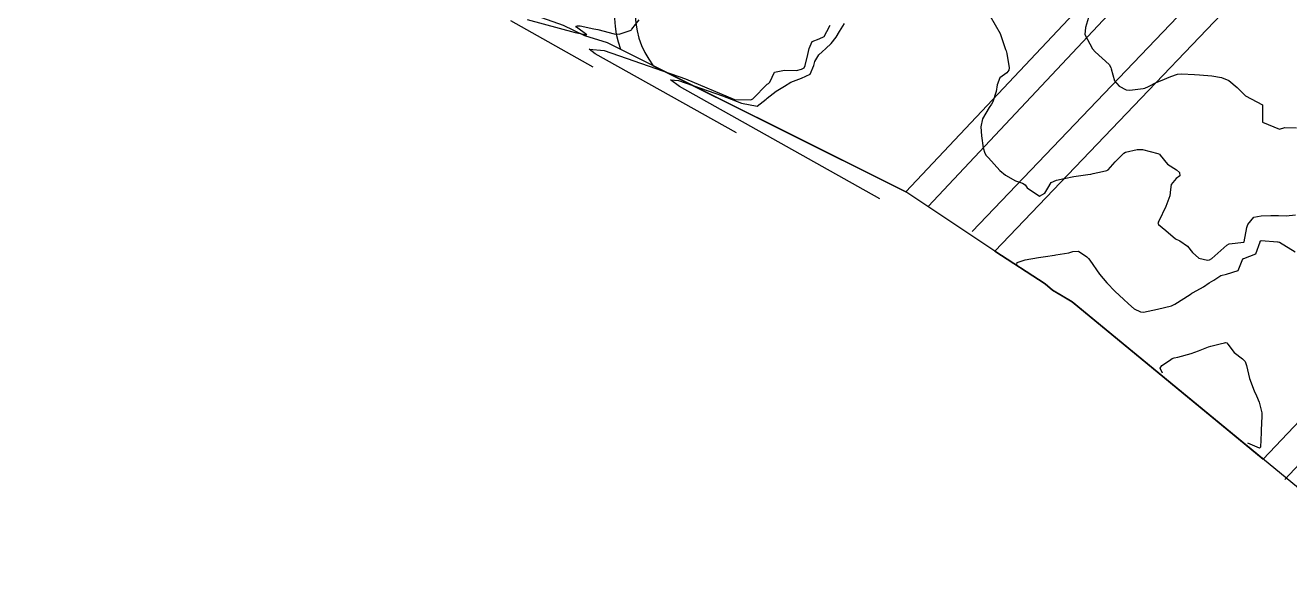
# Model space of a CAD drawing. Header units: metres. Extents: x 292545 to 299085, y 7450245 to 7463078.
# Drawn here: x 295519.6 to 295667.6, y 7461875.7 to 7461941.2 of the extents above; entities that cross this region are included whole.
import ezdxf

# ---------------------------------------------------------------- set-up
doc = ezdxf.new("R2010")
doc.units = ezdxf.units.M
for name, color, linetype in [('Area', 45, 'Continuous'), ('Curvas de Nivel 1m', 11, 'Continuous'), ('Curvas de Nivel 5m', 15, 'Continuous'), ('Edificações', 30, 'Continuous'), ('Vias Primárias', 230, 'Continuous')]:
    doc.layers.add(name, color=color, linetype=linetype)

msp = doc.modelspace()

# ---------------------------------------------------------------- linework, layer by layer
at = {"layer": 'Area'}
msp.add_polyline3d([(295682.55, 7461875.65, 692.35), (295642.17, 7461908.84, 690.2), (295639.9, 7461910.19, 688.13), (295639.02, 7461910.96, 691.05), (295633.13, 7461914.77, 687.39), (295622.72, 7461921.71, 688.48), (295587.8, 7461939.11, 690.29), (295585.13, 7461939.95, 684.79), (295582.66, 7461941.13, 684.73), (295574.92, 7461943.87, 684.18), (295570.51, 7461944.95, 687.32), (295565.41, 7461946.03, 686.26), (295558.64, 7461948.33, 687.03), (295553.33, 7461949.86, 686.49), (295551.31, 7461950.37, 686.07), (295549.44, 7461950.91, 687.3), (295546.17, 7461951.46, 686.38), (295543.49, 7461952.42, 685.1), (295538.96, 7461953.58, 686.02), (295533.76, 7461955.21, 686.12), (295532.68, 7461955.59, 685.84), (295528.52, 7461956.64, 684.25), (295516.74, 7461960.76, 680.12)], dxfattribs=at)
at = {"layer": 'Curvas de Nivel 1m', "flags": 128}
for points, elevation in [([(295602.9, 7461928.59), (295586.35, 7461937.84), (295585.64, 7461938.38), (295587.39, 7461938.21), (295596.92, 7461934.9), (295602.66, 7461932.49), (295604.57, 7461932.47), (295604.79, 7461932.56), (295606.5, 7461934.27), (295606.65, 7461934.38), (295606.79, 7461934.53), (295607.35, 7461935.69), (295608.52, 7461935.91), (295609.92, 7461935.89), (295610.52, 7461936.04), (295610.8, 7461936.19), (295610.94, 7461936.48), (295611.25, 7461937.77), (295611.42, 7461938.47), (295611.76, 7461939.27), (295612.56, 7461939.59), (295613.15, 7461939.87), (295613.47, 7461940.45), (295613.84, 7461941.19)], 686), ([(295619.67, 7461920.89), (295596.22, 7461934), (295595.17, 7461934.78), (295596.1, 7461934.7), (295601.27, 7461932.91), (295603.49, 7461932.06), (295605.3, 7461931.71), (295606.36, 7461932.53), (295606.48, 7461932.65), (295607.53, 7461933.48), (295608.5, 7461934.07), (295609.26, 7461934.5), (295610.51, 7461934.99), (295611.52, 7461935.46), (295611.95, 7461936.47), (295612.06, 7461936.93), (295612.54, 7461937.71), (295612.93, 7461938.08), (295613.35, 7461938.45), (295613.97, 7461939.04), (295614.57, 7461939.78), (295614.95, 7461940.43), (295615.54, 7461941.38)], 687), ([(295632.59, 7461942.22), (295633.76, 7461940.21), (295634.4, 7461938.35), (295634.45, 7461938.2), (295634.55, 7461937.86), (295634.83, 7461936.2), (295634.78, 7461935.94), (295634.52, 7461935.62), (295633.71, 7461935.01), (295633.39, 7461934.21), (295633.29, 7461933.41), (295632.88, 7461932.22), (295632.73, 7461931.96), (295632.47, 7461931.56), (295631.69, 7461930.23), (295631.51, 7461929.3), (295631.58, 7461928.23), (295631.78, 7461926.86), (295631.97, 7461926.23), (295632.13, 7461925.96), (295632.4, 7461925.66), (295633.72, 7461924.21), (295634.38, 7461923.64), (295635.57, 7461922.99), (295636.37, 7461922.7), (295636.69, 7461922.5), (295636.93, 7461922.17), (295638.35, 7461921.18), (295638.97, 7461921.53), (295639.34, 7461922.14), (295639.71, 7461922.8), (295640.37, 7461923.07), (295641.24, 7461923.25), (295642.38, 7461923.5), (295644.01, 7461923.71), (295644.38, 7461923.78), (295644.63, 7461923.83), (295645.74, 7461924.07), (295646.25, 7461924.2), (295646.39, 7461924.28), (295647.22, 7461925.22), (295648.03, 7461926.04), (295648.22, 7461926.22), (295648.41, 7461926.34), (295649.78, 7461926.65), (295650.41, 7461926.66), (295652.21, 7461926.19), (295652.4, 7461926.1), (295652.5, 7461925.99), (295653.34, 7461924.92), (295654.39, 7461924.28), (295654.75, 7461923.96), (295654.77, 7461923.56), (295654.37, 7461923.24), (295653.76, 7461922.57), (295653.7, 7461921.97), (295653.61, 7461921.24), (295653.15, 7461919.98), (295652.32, 7461918.28), (295652.23, 7461918.07), (295652.24, 7461917.99), (295652.31, 7461917.88), (295653.13, 7461917.16), (295654.29, 7461916.22), (295654.77, 7461915.96), (295655.68, 7461915.35), (295656.27, 7461914.59), (295657.01, 7461913.93), (295658.03, 7461913.69), (295658.26, 7461913.75), (295658.52, 7461913.92), (295660.28, 7461915.46), (295660.57, 7461915.6), (295662.28, 7461915.83), (295662.31, 7461915.84), (295662.32, 7461915.87), (295662.63, 7461917.54), (295662.73, 7461917.87), (295663.46, 7461918.72), (295664.32, 7461918.9), (295665.43, 7461918.94), (295666.32, 7461918.92), (295667.23, 7461918.91), (295668.32, 7461918.99)], 687), ([(295644.1, 7461942.08), (295643.76, 7461940.91), (295643.66, 7461940.09), (295644.55, 7461938.42), (295644.87, 7461938.08), (295646.53, 7461936.59), (295646.71, 7461936.25), (295646.74, 7461936.06), (295647.14, 7461934.68), (295647.67, 7461934.04), (295648.5, 7461933.64), (295648.94, 7461933.58), (295650.5, 7461933.78), (295650.69, 7461933.82), (295651.11, 7461934), (295652.02, 7461934.48), (295652.51, 7461934.69), (295653.72, 7461935.17), (295654.52, 7461935.44), (295654.99, 7461935.49), (295656.52, 7461935.4), (295657.09, 7461935.37), (295658.52, 7461935.27), (295659.68, 7461935.07), (295660.51, 7461934.7), (295661.49, 7461933.88), (295662.49, 7461932.92), (295664.47, 7461931.85), (295664.45, 7461929.85), (295666.44, 7461929.04), (295667.06, 7461929.2), (295668.44, 7461929.18)], 686), ([(295635.69, 7461913.22), (295635.73, 7461913.45), (295636.69, 7461913.74), (295638.26, 7461914.01), (295639.08, 7461914.14), (295640.1, 7461914.29), (295640.26, 7461914.32), (295641.8, 7461914.58), (295642.27, 7461914.71), (295642.92, 7461914.75), (295643.89, 7461914.09), (295644.09, 7461913.91), (295644.26, 7461913.7), (295645.39, 7461912.07), (295646.23, 7461911.06), (295647.21, 7461910.05), (295648.2, 7461909.15), (295648.78, 7461908.61), (295649.46, 7461908.02), (295650.19, 7461907.66), (295650.55, 7461907.64), (295652.19, 7461907.99), (295653.8, 7461908.38), (295654.2, 7461908.55), (295655.98, 7461909.71), (295656.21, 7461909.86), (295656.26, 7461909.89), (295656.34, 7461909.94), (295657.55, 7461910.6), (295658.23, 7461911.04), (295658.76, 7461911.39), (295659.57, 7461911.9), (295660.24, 7461912.08), (295661.63, 7461912.49), (295662.16, 7461913.87), (295662.22, 7461913.92), (295662.26, 7461913.92), (295663.69, 7461914.44), (295664.19, 7461915.85), (295664.21, 7461915.93), (295664.29, 7461916.02), (295666.23, 7461915.87), (295666.28, 7461915.86), (295666.46, 7461915.82), (295668.27, 7461914.68)], 688), ([(295652.74, 7461900.5), (295652.47, 7461901.08), (295652.68, 7461901.41), (295653.59, 7461901.98), (295653.9, 7461902.2), (295654.13, 7461902.29), (295654.54, 7461902.38), (295656.13, 7461902.79), (295656.97, 7461903.1), (295658.14, 7461903.57), (295658.41, 7461903.65), (295659.5, 7461903.91), (295660.01, 7461904.04), (295660.14, 7461904.07), (295660.29, 7461904.04), (295660.39, 7461903.9), (295661.16, 7461902.91), (295662.13, 7461902.18), (295662.43, 7461901.87), (295662.59, 7461901.39), (295662.95, 7461899.86), (295663.49, 7461898.44), (295663.76, 7461897.85), (295664.07, 7461897.1), (295664.39, 7461895.85), (295664.4, 7461895.49), (295664.32, 7461893.85), (295664.31, 7461893.56), (295664.22, 7461891.85), (295664.11, 7461891.74), (295662.75, 7461892.31)], 689)]:
    msp.add_lwpolyline(points, dxfattribs=dict(at, elevation=elevation))
at = {"layer": 'Curvas de Nivel 5m', "elevation": 685, "flags": 128}
for points in [[(295586.13, 7461936.28), (295576.48, 7461941.68)], [(295578.41, 7461941.83), (295584, 7461940.32), (295585.38, 7461940.05), (295584.15, 7461940.94), (295584.08, 7461941.05), (295584.26, 7461941.11), (295584.58, 7461941.12), (295586.21, 7461940.77), (295586.68, 7461940.66), (295588.57, 7461940.17), (295589.18, 7461940.12), (295590.57, 7461940.59), (295590.62, 7461940.67), (295590.66, 7461940.72), (295591.49, 7461941.81)]]:
    msp.add_lwpolyline(points, dxfattribs=at)
at = {"layer": 'Edificações', "elevation": 688.48}
for points in [[(295622.72, 7461921.71), (295733.74, 7462039.46, 0.472174), (295732.25, 7462051.19), (295711.79, 7462064.81, 0.386186), (295700.56, 7462063.11), (295631.73, 7461989.02), (295593.85, 7461949.65, 0.372986), (295593.16, 7461936.44)], [(295664.55, 7461890.44), (295664.55, 7461890.44), (295777.09, 7462009.04, 0.262496), (295775.6, 7462020.77), (295755.13, 7462034.38, 0.386186), (295743.91, 7462032.69), (295675.08, 7461958.6), (295633.13, 7461914.77), (295639.02, 7461910.96), (295639.9, 7461910.19), (295641.03, 7461909.52), (295642.17, 7461908.84)]]:
    msp.add_lwpolyline(points, format="xyb", close=True, dxfattribs=at)
at = {"layer": 'Vias Primárias', "elevation": 688.48}
for points in [[(295625.33, 7461919.98), (295735.59, 7462037.29, 0.386603), (295734.16, 7462054.13), (295713.27, 7462066.94, 0.333256), (295698.88, 7462064.57), (295630.27, 7461991.09), (295592.54, 7461951.66, 0.29666), (295589.3, 7461938.37)], [(295667.09, 7461888.06), (295778.79, 7462007.14, 0.35564), (295776.63, 7462021.09), (295757.07, 7462037.3, 0.383217), (295741.27, 7462034.99), (295672.53, 7461961), (295630.49, 7461917.07)]]:
    msp.add_lwpolyline(points, format="xyb", dxfattribs=at)

doc.saveas('drawing.dxf')
